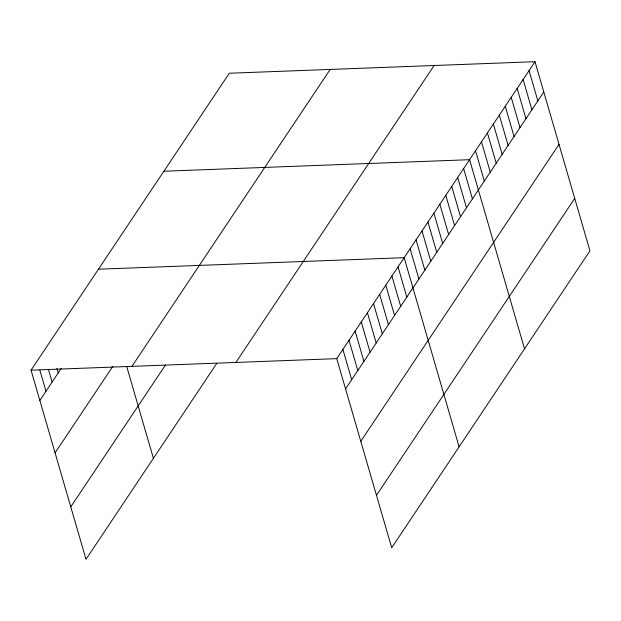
<?xml version="1.0" encoding="UTF-8"?>
<svg xmlns="http://www.w3.org/2000/svg" width="621" height="621" viewBox="0 0 621 621"><rect width="100%" height="100%" fill="white"/><g stroke="black" fill="none" stroke-linecap="round" stroke-linejoin="round"><path stroke-width="0.93" d="M216.838 363.324L86.001 559.296L31.05 370.163L229.289 73.239L534.999 61.704L589.95 250.837L391.711 547.761L336.761 358.635L534.999 61.704M39.845 400.429L61.285 368.3M55.075 452.856L112.774 366.429M131.931 366.359L330.178 69.428M70.763 506.868L165.427 365.086M235.879 362.439L434.118 65.508M345.555 388.893L543.794 91.962M360.785 441.321L559.024 144.39M376.473 495.333L574.72 198.41M163.874 171.225L469.585 159.69L524.528 348.823M98.452 269.211L404.162 257.676L459.113 446.81M31.05 370.163L336.761 358.635M529.053 70.615L537.848 100.874M523.107 79.519L531.902 109.777M517.161 88.43L525.956 118.689M511.215 97.334L520.002 127.592M505.269 106.245L514.056 136.504M499.323 115.149L508.11 145.415M493.369 124.06L502.164 154.319M487.423 132.964L496.218 163.23M481.477 141.875L490.272 172.133M475.531 150.787L484.318 181.045M463.639 168.601L472.426 198.86M457.685 177.505L466.48 207.763M451.739 186.416L460.534 216.675M445.793 195.32L454.588 225.586M439.847 204.231L448.641 234.49M433.9 213.135L442.688 243.401M427.954 222.046L436.742 252.305M422.008 230.958L430.795 261.216M416.054 239.861L424.849 270.119M410.108 248.773L418.903 279.031M398.038 266.859L406.825 297.117M391.905 276.035L400.7 306.293M385.781 285.21L394.568 315.468M379.656 294.393L388.443 324.651M373.524 303.568L382.319 333.826M367.399 312.743L376.186 343.002M361.267 321.926L370.062 352.185M355.142 331.102L363.937 361.36M349.018 340.277L357.805 370.535M342.885 349.46L351.68 379.718M126.661 366.305L153.403 458.337M56.891 368.307L58.227 372.895M48.368 369.231L52.094 382.07M39.845 370.155L45.97 391.246"/></g></svg>
